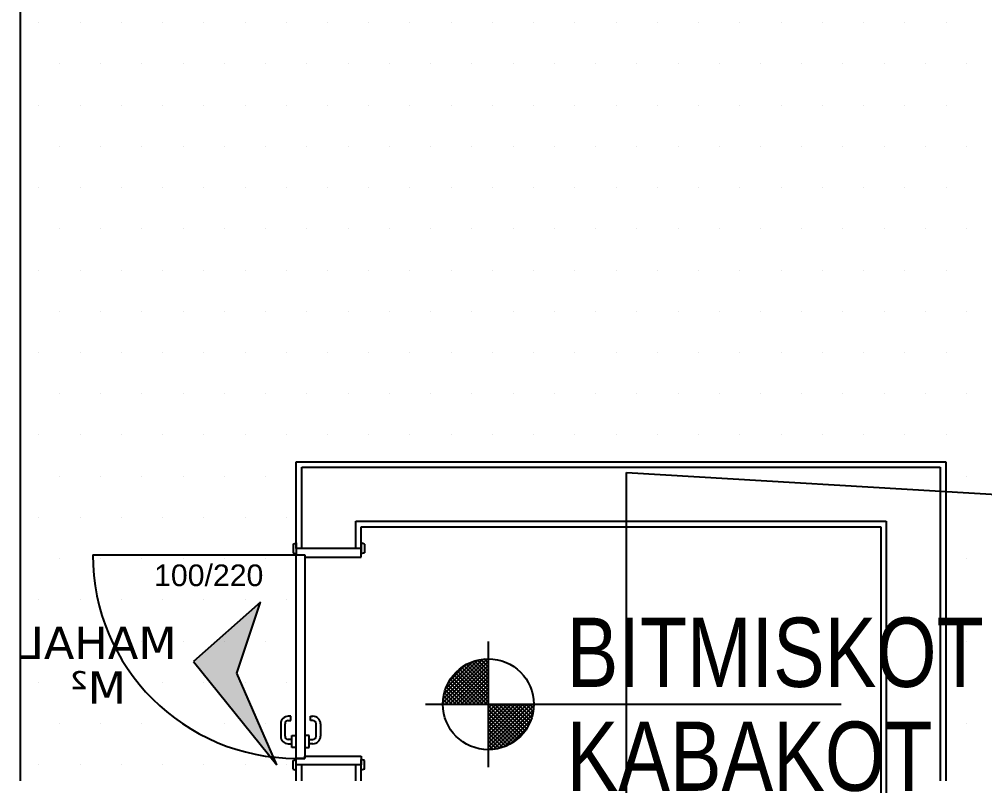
# Model space of a CAD drawing. Header units: millimetres. Extents: x 43168.9 to 43194.6, y -25545.1 to -25543.4.
# Drawn here: x 43171.3679 to 43171.4571, y -25543.8202 to -25543.7505 of the extents above; entities that cross this region are included whole.
import ezdxf
from ezdxf.enums import TextEntityAlignment as Align

# ---------------------------------------------------------------- set-up
doc = ezdxf.new("R2010")
doc.units = ezdxf.units.MM
doc.header["$LTSCALE"] = 200
doc.linetypes.add('HIDDEN2', pattern=[0.1875, 0.125, -0.0625])
doc.layers.add('cim_sgh', color=7, linetype='Continuous', true_color=0x248f00)
for name, color, linetype in [('dograma_sgh', 43, 'Continuous'), ('duv_sgh', 4, 'Continuous'), ('izd.tas.alt_sgh', 214, 'HIDDEN2'), ('poz_sgh', 12, 'Continuous'), ('siva_sgh', 145, 'Continuous'), ('vaziyet-01_sgh', 33, 'Continuous')]:
    doc.layers.add(name, color=color, linetype=linetype)
doc.styles.add('text1', font='VERDANA.TTF')
doc.styles.add('text2', font='arial.ttf')

msp = doc.modelspace()

# ---------------------------------------------------------------- hatches: boundary and pattern name
msp.add_hatch(color=251).paths.add_polyline_path([(43171.390205, -25543.80434), (43171.383996, -25543.809822), (43171.391693, -25543.819393), (43171.388021, -25543.810902)])

# ---------------------------------------------------------------- linework, layer by layer
at = {"color": 0}
for p, q in [((43171.390205, -25543.80434), (43171.383996, -25543.809822)), ((43171.388021, -25543.810902), (43171.390205, -25543.80434)), ((43171.411244, -25543.807986), (43171.411244, -25543.819586)), ((43171.383996, -25543.809822), (43171.391693, -25543.819393)), ((43171.391693, -25543.819393), (43171.388021, -25543.810902)), ((43171.405444, -25543.813786), (43171.443844, -25543.813786))]:
    msp.add_line(p, q, dxfattribs=at)
for p, q in [((43171.407054, -25543.813666), (43171.411128, -25543.809592)), ((43171.407083, -25543.813277), (43171.410739, -25543.809622)), ((43171.40717, -25543.812832), (43171.41031, -25543.809691)), ((43171.407293, -25543.813786), (43171.411244, -25543.809835)), ((43171.407317, -25543.812325), (43171.409799, -25543.809843)), ((43171.411244, -25543.811769), (43171.409469, -25543.809994)), ((43171.411244, -25543.81141), (43171.409716, -25543.809881)), ((43171.411244, -25543.81105), (43171.409982, -25543.809788)), ((43171.411244, -25543.810691), (43171.410259, -25543.809706)), ((43171.411244, -25543.810332), (43171.410563, -25543.80965)), ((43171.411244, -25543.809973), (43171.410876, -25543.809604)), ((43171.411244, -25543.809614), (43171.411218, -25543.809587)), ((43171.407643, -25543.81164), (43171.409097, -25543.810186)), ((43171.407652, -25543.813786), (43171.411244, -25543.810194)), ((43171.408012, -25543.813786), (43171.411244, -25543.810553)), ((43171.411106, -25543.813786), (43171.408207, -25543.810887)), ((43171.408371, -25543.813786), (43171.411244, -25543.810912)), ((43171.411244, -25543.813565), (43171.408394, -25543.810715)), ((43171.411244, -25543.813206), (43171.408584, -25543.810545)), ((43171.411244, -25543.812846), (43171.408788, -25543.81039)), ((43171.411244, -25543.812487), (43171.409004, -25543.810247)), ((43171.411244, -25543.812128), (43171.409222, -25543.810106)), ((43171.409669, -25543.813786), (43171.407597, -25543.811714)), ((43171.410029, -25543.813786), (43171.407735, -25543.811492)), ((43171.410388, -25543.813786), (43171.407882, -25543.81128)), ((43171.410747, -25543.813786), (43171.408045, -25543.811083)), ((43171.40873, -25543.813786), (43171.411244, -25543.811271)), ((43171.409089, -25543.813786), (43171.411244, -25543.811631)), ((43171.408233, -25543.813786), (43171.407191, -25543.812744)), ((43171.408592, -25543.813786), (43171.407261, -25543.812455)), ((43171.408951, -25543.813786), (43171.407369, -25543.812204)), ((43171.40931, -25543.813786), (43171.407477, -25543.811953)), ((43171.409448, -25543.813786), (43171.411244, -25543.81199)), ((43171.409808, -25543.813786), (43171.411244, -25543.812349)), ((43171.410167, -25543.813786), (43171.411244, -25543.812708)), ((43171.407514, -25543.813786), (43171.407078, -25543.813349)), ((43171.407873, -25543.813786), (43171.407121, -25543.813033)), ((43171.410526, -25543.813786), (43171.411244, -25543.813067)), ((43171.410885, -25543.813786), (43171.411244, -25543.813427)), ((43171.407155, -25543.813786), (43171.407052, -25543.813683)), ((43171.411244, -25543.814145), (43171.411604, -25543.813786)), ((43171.411244, -25543.814504), (43171.411963, -25543.813786)), ((43171.411244, -25543.814863), (43171.412322, -25543.813786)), ((43171.411244, -25543.815223), (43171.412681, -25543.813786)), ((43171.411244, -25543.815582), (43171.41304, -25543.813786)), ((43171.411244, -25543.815941), (43171.4134, -25543.813786)), ((43171.411244, -25543.8163), (43171.413759, -25543.813786)), ((43171.411244, -25543.81666), (43171.414118, -25543.813786)), ((43171.411244, -25543.817019), (43171.414477, -25543.813786)), ((43171.411244, -25543.817378), (43171.414837, -25543.813786)), ((43171.411244, -25543.817737), (43171.415196, -25543.813786)), ((43171.414143, -25543.816823), (43171.411244, -25543.813924)), ((43171.413947, -25543.816986), (43171.411244, -25543.814283)), ((43171.411364, -25543.817977), (43171.415439, -25543.813902)), ((43171.414316, -25543.816636), (43171.411465, -25543.813786)), ((43171.411753, -25543.817947), (43171.415409, -25543.814291)), ((43171.414485, -25543.816447), (43171.411825, -25543.813786)), ((43171.414641, -25543.816243), (43171.412184, -25543.813786)), ((43171.414783, -25543.816026), (43171.412543, -25543.813786)), ((43171.414924, -25543.815808), (43171.412902, -25543.813786)), ((43171.415037, -25543.815561), (43171.413262, -25543.813786)), ((43171.415149, -25543.815314), (43171.413621, -25543.813786)), ((43171.415242, -25543.815048), (43171.41398, -25543.813786)), ((43171.415324, -25543.814771), (43171.414339, -25543.813786)), ((43171.41538, -25543.814468), (43171.414698, -25543.813786)), ((43171.415426, -25543.814155), (43171.415058, -25543.813786)), ((43171.415443, -25543.813812), (43171.415417, -25543.813786)), ((43171.413751, -25543.817149), (43171.411244, -25543.814642)), ((43171.413538, -25543.817296), (43171.411244, -25543.815002)), ((43171.413317, -25543.817433), (43171.411244, -25543.815361)), ((43171.412199, -25543.81786), (43171.415339, -25543.81472)), ((43171.412705, -25543.817714), (43171.415187, -25543.815232)), ((43171.413077, -25543.817553), (43171.411244, -25543.81572)), ((43171.412826, -25543.817661), (43171.411244, -25543.816079)), ((43171.41339, -25543.817387), (43171.414844, -25543.815933)), ((43171.412575, -25543.817769), (43171.411244, -25543.816439)), ((43171.412286, -25543.817839), (43171.411244, -25543.816798)), ((43171.411997, -25543.817909), (43171.411244, -25543.817157)), ((43171.411681, -25543.817953), (43171.411244, -25543.817516)), ((43171.411347, -25543.817978), (43171.411244, -25543.817875))]:
    msp.add_line(p, q)
msp.add_circle((43171.411244, -25543.813786), 0.0042, dxfattribs=at)
at = {"layer": 'cim_sgh'}
for p, q in [((43171.369715, -25543.75081), (43171.369715, -25543.75081)), ((43171.373525, -25543.75081), (43171.373525, -25543.75081)), ((43171.377335, -25543.75081), (43171.377335, -25543.75081)), ((43171.381145, -25543.75081), (43171.381145, -25543.75081)), ((43171.384955, -25543.75081), (43171.384955, -25543.75081)), ((43171.388765, -25543.75081), (43171.388765, -25543.75081)), ((43171.392575, -25543.75081), (43171.392575, -25543.75081)), ((43171.396385, -25543.75081), (43171.396385, -25543.75081)), ((43171.400195, -25543.75081), (43171.400195, -25543.75081)), ((43171.404005, -25543.75081), (43171.404005, -25543.75081)), ((43171.407815, -25543.75081), (43171.407815, -25543.75081)), ((43171.411625, -25543.75081), (43171.411625, -25543.75081)), ((43171.415435, -25543.75081), (43171.415435, -25543.75081)), ((43171.419245, -25543.75081), (43171.419245, -25543.75081)), ((43171.423055, -25543.75081), (43171.423055, -25543.75081)), ((43171.426865, -25543.75081), (43171.426865, -25543.75081)), ((43171.430675, -25543.75081), (43171.430675, -25543.75081)), ((43171.434485, -25543.75081), (43171.434485, -25543.75081)), ((43171.438295, -25543.75081), (43171.438295, -25543.75081)), ((43171.442105, -25543.75081), (43171.442105, -25543.75081)), ((43171.445915, -25543.75081), (43171.445915, -25543.75081)), ((43171.449725, -25543.75081), (43171.449725, -25543.75081)), ((43171.453535, -25543.75081), (43171.453535, -25543.75081)), ((43171.37162, -25543.75462), (43171.37162, -25543.75462)), ((43171.37543, -25543.75462), (43171.37543, -25543.75462)), ((43171.37924, -25543.75462), (43171.37924, -25543.75462)), ((43171.38305, -25543.75462), (43171.38305, -25543.75462)), ((43171.38686, -25543.75462), (43171.38686, -25543.75462)), ((43171.39067, -25543.75462), (43171.39067, -25543.75462)), ((43171.39448, -25543.75462), (43171.39448, -25543.75462)), ((43171.39829, -25543.75462), (43171.39829, -25543.75462)), ((43171.4021, -25543.75462), (43171.4021, -25543.75462)), ((43171.40591, -25543.75462), (43171.40591, -25543.75462)), ((43171.40972, -25543.75462), (43171.40972, -25543.75462)), ((43171.41353, -25543.75462), (43171.41353, -25543.75462)), ((43171.41734, -25543.75462), (43171.41734, -25543.75462)), ((43171.42115, -25543.75462), (43171.42115, -25543.75462)), ((43171.42496, -25543.75462), (43171.42496, -25543.75462)), ((43171.42877, -25543.75462), (43171.42877, -25543.75462)), ((43171.43258, -25543.75462), (43171.43258, -25543.75462)), ((43171.43639, -25543.75462), (43171.43639, -25543.75462)), ((43171.4402, -25543.75462), (43171.4402, -25543.75462)), ((43171.44401, -25543.75462), (43171.44401, -25543.75462)), ((43171.44782, -25543.75462), (43171.44782, -25543.75462)), ((43171.45163, -25543.75462), (43171.45163, -25543.75462)), ((43171.45544, -25543.75462), (43171.45544, -25543.75462)), ((43171.369715, -25543.75843), (43171.369715, -25543.75843)), ((43171.373525, -25543.75843), (43171.373525, -25543.75843)), ((43171.377335, -25543.75843), (43171.377335, -25543.75843)), ((43171.381145, -25543.75843), (43171.381145, -25543.75843)), ((43171.384955, -25543.75843), (43171.384955, -25543.75843)), ((43171.388765, -25543.75843), (43171.388765, -25543.75843)), ((43171.392575, -25543.75843), (43171.392575, -25543.75843)), ((43171.396385, -25543.75843), (43171.396385, -25543.75843)), ((43171.400195, -25543.75843), (43171.400195, -25543.75843)), ((43171.404005, -25543.75843), (43171.404005, -25543.75843)), ((43171.407815, -25543.75843), (43171.407815, -25543.75843)), ((43171.411625, -25543.75843), (43171.411625, -25543.75843)), ((43171.415435, -25543.75843), (43171.415435, -25543.75843)), ((43171.419245, -25543.75843), (43171.419245, -25543.75843)), ((43171.423055, -25543.75843), (43171.423055, -25543.75843)), ((43171.426865, -25543.75843), (43171.426865, -25543.75843)), ((43171.430675, -25543.75843), (43171.430675, -25543.75843)), ((43171.434485, -25543.75843), (43171.434485, -25543.75843)), ((43171.438295, -25543.75843), (43171.438295, -25543.75843)), ((43171.442105, -25543.75843), (43171.442105, -25543.75843)), ((43171.445915, -25543.75843), (43171.445915, -25543.75843)), ((43171.449725, -25543.75843), (43171.449725, -25543.75843)), ((43171.453535, -25543.75843), (43171.453535, -25543.75843)), ((43171.37162, -25543.76224), (43171.37162, -25543.76224)), ((43171.37543, -25543.76224), (43171.37543, -25543.76224)), ((43171.37924, -25543.76224), (43171.37924, -25543.76224)), ((43171.38305, -25543.76224), (43171.38305, -25543.76224)), ((43171.38686, -25543.76224), (43171.38686, -25543.76224)), ((43171.39067, -25543.76224), (43171.39067, -25543.76224)), ((43171.39448, -25543.76224), (43171.39448, -25543.76224)), ((43171.39829, -25543.76224), (43171.39829, -25543.76224)), ((43171.4021, -25543.76224), (43171.4021, -25543.76224)), ((43171.40591, -25543.76224), (43171.40591, -25543.76224)), ((43171.40972, -25543.76224), (43171.40972, -25543.76224)), ((43171.41353, -25543.76224), (43171.41353, -25543.76224)), ((43171.41734, -25543.76224), (43171.41734, -25543.76224)), ((43171.42115, -25543.76224), (43171.42115, -25543.76224)), ((43171.42496, -25543.76224), (43171.42496, -25543.76224)), ((43171.42877, -25543.76224), (43171.42877, -25543.76224)), ((43171.43258, -25543.76224), (43171.43258, -25543.76224)), ((43171.43639, -25543.76224), (43171.43639, -25543.76224)), ((43171.4402, -25543.76224), (43171.4402, -25543.76224)), ((43171.44401, -25543.76224), (43171.44401, -25543.76224)), ((43171.44782, -25543.76224), (43171.44782, -25543.76224)), ((43171.45163, -25543.76224), (43171.45163, -25543.76224)), ((43171.45544, -25543.76224), (43171.45544, -25543.76224)), ((43171.369715, -25543.76605), (43171.369715, -25543.76605)), ((43171.373525, -25543.76605), (43171.373525, -25543.76605)), ((43171.377335, -25543.76605), (43171.377335, -25543.76605)), ((43171.381145, -25543.76605), (43171.381145, -25543.76605)), ((43171.384955, -25543.76605), (43171.384955, -25543.76605)), ((43171.388765, -25543.76605), (43171.388765, -25543.76605)), ((43171.392575, -25543.76605), (43171.392575, -25543.76605)), ((43171.396385, -25543.76605), (43171.396385, -25543.76605)), ((43171.400195, -25543.76605), (43171.400195, -25543.76605)), ((43171.404005, -25543.76605), (43171.404005, -25543.76605)), ((43171.407815, -25543.76605), (43171.407815, -25543.76605)), ((43171.411625, -25543.76605), (43171.411625, -25543.76605)), ((43171.415435, -25543.76605), (43171.415435, -25543.76605)), ((43171.419245, -25543.76605), (43171.419245, -25543.76605)), ((43171.423055, -25543.76605), (43171.423055, -25543.76605)), ((43171.426865, -25543.76605), (43171.426865, -25543.76605)), ((43171.430675, -25543.76605), (43171.430675, -25543.76605)), ((43171.434485, -25543.76605), (43171.434485, -25543.76605)), ((43171.438295, -25543.76605), (43171.438295, -25543.76605)), ((43171.442105, -25543.76605), (43171.442105, -25543.76605)), ((43171.445915, -25543.76605), (43171.445915, -25543.76605)), ((43171.449725, -25543.76605), (43171.449725, -25543.76605)), ((43171.453535, -25543.76605), (43171.453535, -25543.76605)), ((43171.37162, -25543.76986), (43171.37162, -25543.76986)), ((43171.37543, -25543.76986), (43171.37543, -25543.76986)), ((43171.37924, -25543.76986), (43171.37924, -25543.76986)), ((43171.38305, -25543.76986), (43171.38305, -25543.76986)), ((43171.38686, -25543.76986), (43171.38686, -25543.76986)), ((43171.39067, -25543.76986), (43171.39067, -25543.76986)), ((43171.39448, -25543.76986), (43171.39448, -25543.76986)), ((43171.39829, -25543.76986), (43171.39829, -25543.76986)), ((43171.4021, -25543.76986), (43171.4021, -25543.76986)), ((43171.40591, -25543.76986), (43171.40591, -25543.76986)), ((43171.40972, -25543.76986), (43171.40972, -25543.76986)), ((43171.41353, -25543.76986), (43171.41353, -25543.76986)), ((43171.41734, -25543.76986), (43171.41734, -25543.76986)), ((43171.42115, -25543.76986), (43171.42115, -25543.76986)), ((43171.42496, -25543.76986), (43171.42496, -25543.76986)), ((43171.42877, -25543.76986), (43171.42877, -25543.76986)), ((43171.43258, -25543.76986), (43171.43258, -25543.76986)), ((43171.43639, -25543.76986), (43171.43639, -25543.76986)), ((43171.4402, -25543.76986), (43171.4402, -25543.76986)), ((43171.44401, -25543.76986), (43171.44401, -25543.76986)), ((43171.44782, -25543.76986), (43171.44782, -25543.76986)), ((43171.45163, -25543.76986), (43171.45163, -25543.76986)), ((43171.45544, -25543.76986), (43171.45544, -25543.76986)), ((43171.369715, -25543.77367), (43171.369715, -25543.77367)), ((43171.373525, -25543.77367), (43171.373525, -25543.77367)), ((43171.377335, -25543.77367), (43171.377335, -25543.77367)), ((43171.381145, -25543.77367), (43171.381145, -25543.77367)), ((43171.384955, -25543.77367), (43171.384955, -25543.77367)), ((43171.388765, -25543.77367), (43171.388765, -25543.77367)), ((43171.392575, -25543.77367), (43171.392575, -25543.77367)), ((43171.396385, -25543.77367), (43171.396385, -25543.77367)), ((43171.400195, -25543.77367), (43171.400195, -25543.77367)), ((43171.404005, -25543.77367), (43171.404005, -25543.77367)), ((43171.407815, -25543.77367), (43171.407815, -25543.77367)), ((43171.411625, -25543.77367), (43171.411625, -25543.77367)), ((43171.415435, -25543.77367), (43171.415435, -25543.77367)), ((43171.419245, -25543.77367), (43171.419245, -25543.77367)), ((43171.423055, -25543.77367), (43171.423055, -25543.77367)), ((43171.426865, -25543.77367), (43171.426865, -25543.77367)), ((43171.430675, -25543.77367), (43171.430675, -25543.77367)), ((43171.434485, -25543.77367), (43171.434485, -25543.77367)), ((43171.438295, -25543.77367), (43171.438295, -25543.77367)), ((43171.442105, -25543.77367), (43171.442105, -25543.77367)), ((43171.445915, -25543.77367), (43171.445915, -25543.77367)), ((43171.449725, -25543.77367), (43171.449725, -25543.77367)), ((43171.453535, -25543.77367), (43171.453535, -25543.77367)), ((43171.37162, -25543.77748), (43171.37162, -25543.77748)), ((43171.37543, -25543.77748), (43171.37543, -25543.77748)), ((43171.37924, -25543.77748), (43171.37924, -25543.77748)), ((43171.38305, -25543.77748), (43171.38305, -25543.77748)), ((43171.38686, -25543.77748), (43171.38686, -25543.77748)), ((43171.39067, -25543.77748), (43171.39067, -25543.77748)), ((43171.39448, -25543.77748), (43171.39448, -25543.77748)), ((43171.39829, -25543.77748), (43171.39829, -25543.77748)), ((43171.4021, -25543.77748), (43171.4021, -25543.77748)), ((43171.40591, -25543.77748), (43171.40591, -25543.77748)), ((43171.40972, -25543.77748), (43171.40972, -25543.77748)), ((43171.41353, -25543.77748), (43171.41353, -25543.77748)), ((43171.41734, -25543.77748), (43171.41734, -25543.77748)), ((43171.42115, -25543.77748), (43171.42115, -25543.77748)), ((43171.42496, -25543.77748), (43171.42496, -25543.77748)), ((43171.42877, -25543.77748), (43171.42877, -25543.77748)), ((43171.43258, -25543.77748), (43171.43258, -25543.77748)), ((43171.43639, -25543.77748), (43171.43639, -25543.77748)), ((43171.4402, -25543.77748), (43171.4402, -25543.77748)), ((43171.44401, -25543.77748), (43171.44401, -25543.77748)), ((43171.44782, -25543.77748), (43171.44782, -25543.77748)), ((43171.45163, -25543.77748), (43171.45163, -25543.77748)), ((43171.45544, -25543.77748), (43171.45544, -25543.77748)), ((43171.369715, -25543.78129), (43171.369715, -25543.78129)), ((43171.373525, -25543.78129), (43171.373525, -25543.78129)), ((43171.377335, -25543.78129), (43171.377335, -25543.78129)), ((43171.381145, -25543.78129), (43171.381145, -25543.78129)), ((43171.384955, -25543.78129), (43171.384955, -25543.78129)), ((43171.388765, -25543.78129), (43171.388765, -25543.78129)), ((43171.392575, -25543.78129), (43171.392575, -25543.78129)), ((43171.396385, -25543.78129), (43171.396385, -25543.78129)), ((43171.400195, -25543.78129), (43171.400195, -25543.78129)), ((43171.404005, -25543.78129), (43171.404005, -25543.78129)), ((43171.407815, -25543.78129), (43171.407815, -25543.78129)), ((43171.411625, -25543.78129), (43171.411625, -25543.78129)), ((43171.415435, -25543.78129), (43171.415435, -25543.78129)), ((43171.419245, -25543.78129), (43171.419245, -25543.78129)), ((43171.423055, -25543.78129), (43171.423055, -25543.78129)), ((43171.426865, -25543.78129), (43171.426865, -25543.78129)), ((43171.430675, -25543.78129), (43171.430675, -25543.78129)), ((43171.434485, -25543.78129), (43171.434485, -25543.78129)), ((43171.438295, -25543.78129), (43171.438295, -25543.78129)), ((43171.442105, -25543.78129), (43171.442105, -25543.78129)), ((43171.445915, -25543.78129), (43171.445915, -25543.78129)), ((43171.449725, -25543.78129), (43171.449725, -25543.78129)), ((43171.453535, -25543.78129), (43171.453535, -25543.78129)), ((43171.37162, -25543.7851), (43171.37162, -25543.7851)), ((43171.37543, -25543.7851), (43171.37543, -25543.7851)), ((43171.37924, -25543.7851), (43171.37924, -25543.7851)), ((43171.38305, -25543.7851), (43171.38305, -25543.7851)), ((43171.38686, -25543.7851), (43171.38686, -25543.7851)), ((43171.39067, -25543.7851), (43171.39067, -25543.7851)), ((43171.39448, -25543.7851), (43171.39448, -25543.7851)), ((43171.39829, -25543.7851), (43171.39829, -25543.7851)), ((43171.4021, -25543.7851), (43171.4021, -25543.7851)), ((43171.40591, -25543.7851), (43171.40591, -25543.7851)), ((43171.40972, -25543.7851), (43171.40972, -25543.7851)), ((43171.41353, -25543.7851), (43171.41353, -25543.7851)), ((43171.41734, -25543.7851), (43171.41734, -25543.7851)), ((43171.42115, -25543.7851), (43171.42115, -25543.7851)), ((43171.42496, -25543.7851), (43171.42496, -25543.7851)), ((43171.42877, -25543.7851), (43171.42877, -25543.7851)), ((43171.43258, -25543.7851), (43171.43258, -25543.7851)), ((43171.43639, -25543.7851), (43171.43639, -25543.7851)), ((43171.4402, -25543.7851), (43171.4402, -25543.7851)), ((43171.44401, -25543.7851), (43171.44401, -25543.7851)), ((43171.44782, -25543.7851), (43171.44782, -25543.7851)), ((43171.45163, -25543.7851), (43171.45163, -25543.7851)), ((43171.45544, -25543.7851), (43171.45544, -25543.7851)), ((43171.369715, -25543.78891), (43171.369715, -25543.78891)), ((43171.373525, -25543.78891), (43171.373525, -25543.78891)), ((43171.377335, -25543.78891), (43171.377335, -25543.78891)), ((43171.381145, -25543.78891), (43171.381145, -25543.78891)), ((43171.384955, -25543.78891), (43171.384955, -25543.78891)), ((43171.388765, -25543.78891), (43171.388765, -25543.78891)), ((43171.392575, -25543.78891), (43171.392575, -25543.78891)), ((43171.396385, -25543.78891), (43171.396385, -25543.78891)), ((43171.400195, -25543.78891), (43171.400195, -25543.78891)), ((43171.404005, -25543.78891), (43171.404005, -25543.78891)), ((43171.407815, -25543.78891), (43171.407815, -25543.78891)), ((43171.411625, -25543.78891), (43171.411625, -25543.78891)), ((43171.415435, -25543.78891), (43171.415435, -25543.78891)), ((43171.419245, -25543.78891), (43171.419245, -25543.78891)), ((43171.423055, -25543.78891), (43171.423055, -25543.78891)), ((43171.426865, -25543.78891), (43171.426865, -25543.78891)), ((43171.430675, -25543.78891), (43171.430675, -25543.78891)), ((43171.434485, -25543.78891), (43171.434485, -25543.78891)), ((43171.438295, -25543.78891), (43171.438295, -25543.78891)), ((43171.442105, -25543.78891), (43171.442105, -25543.78891)), ((43171.445915, -25543.78891), (43171.445915, -25543.78891)), ((43171.449725, -25543.78891), (43171.449725, -25543.78891)), ((43171.453535, -25543.78891), (43171.453535, -25543.78891)), ((43171.37162, -25543.79272), (43171.37162, -25543.79272)), ((43171.37543, -25543.79272), (43171.37543, -25543.79272)), ((43171.37924, -25543.79272), (43171.37924, -25543.79272)), ((43171.38305, -25543.79272), (43171.38305, -25543.79272)), ((43171.38686, -25543.79272), (43171.38686, -25543.79272)), ((43171.39067, -25543.79272), (43171.39067, -25543.79272)), ((43171.45544, -25543.79272), (43171.45544, -25543.79272)), ((43171.369715, -25543.79653), (43171.369715, -25543.79653)), ((43171.373525, -25543.79653), (43171.373525, -25543.79653)), ((43171.377335, -25543.79653), (43171.377335, -25543.79653)), ((43171.381145, -25543.79653), (43171.381145, -25543.79653)), ((43171.384955, -25543.79653), (43171.384955, -25543.79653)), ((43171.388765, -25543.79653), (43171.388765, -25543.79653)), ((43171.392575, -25543.79653), (43171.392575, -25543.79653)), ((43171.453535, -25543.79653), (43171.453535, -25543.79653)), ((43171.37162, -25543.80034), (43171.37162, -25543.80034)), ((43171.37543, -25543.80034), (43171.37543, -25543.80034)), ((43171.37924, -25543.80034), (43171.37924, -25543.80034)), ((43171.38305, -25543.80034), (43171.38305, -25543.80034)), ((43171.38686, -25543.80034), (43171.38686, -25543.80034)), ((43171.39067, -25543.80034), (43171.39067, -25543.80034)), ((43171.45544, -25543.80034), (43171.45544, -25543.80034)), ((43171.369715, -25543.80415), (43171.369715, -25543.80415)), ((43171.373525, -25543.80415), (43171.373525, -25543.80415)), ((43171.377335, -25543.80415), (43171.377335, -25543.80415)), ((43171.381145, -25543.80415), (43171.381145, -25543.80415)), ((43171.384955, -25543.80415), (43171.384955, -25543.80415)), ((43171.388765, -25543.80415), (43171.388765, -25543.80415)), ((43171.392575, -25543.80415), (43171.392575, -25543.80415)), ((43171.453535, -25543.80415), (43171.453535, -25543.80415)), ((43171.37162, -25543.80796), (43171.37162, -25543.80796)), ((43171.37543, -25543.80796), (43171.37543, -25543.80796)), ((43171.37924, -25543.80796), (43171.37924, -25543.80796)), ((43171.38305, -25543.80796), (43171.38305, -25543.80796)), ((43171.38686, -25543.80796), (43171.38686, -25543.80796)), ((43171.39067, -25543.80796), (43171.39067, -25543.80796)), ((43171.45544, -25543.80796), (43171.45544, -25543.80796)), ((43171.369715, -25543.81177), (43171.369715, -25543.81177)), ((43171.373525, -25543.81177), (43171.373525, -25543.81177)), ((43171.377335, -25543.81177), (43171.377335, -25543.81177)), ((43171.381145, -25543.81177), (43171.381145, -25543.81177)), ((43171.384955, -25543.81177), (43171.384955, -25543.81177)), ((43171.388765, -25543.81177), (43171.388765, -25543.81177)), ((43171.392575, -25543.81177), (43171.392575, -25543.81177)), ((43171.453535, -25543.81177), (43171.453535, -25543.81177)), ((43171.37162, -25543.81558), (43171.37162, -25543.81558)), ((43171.37543, -25543.81558), (43171.37543, -25543.81558)), ((43171.37924, -25543.81558), (43171.37924, -25543.81558)), ((43171.38305, -25543.81558), (43171.38305, -25543.81558)), ((43171.38686, -25543.81558), (43171.38686, -25543.81558)), ((43171.39067, -25543.81558), (43171.39067, -25543.81558)), ((43171.45544, -25543.81558), (43171.45544, -25543.81558)), ((43171.369715, -25543.81939), (43171.369715, -25543.81939)), ((43171.373525, -25543.81939), (43171.373525, -25543.81939)), ((43171.377335, -25543.81939), (43171.377335, -25543.81939)), ((43171.381145, -25543.81939), (43171.381145, -25543.81939)), ((43171.384955, -25543.81939), (43171.384955, -25543.81939)), ((43171.388765, -25543.81939), (43171.388765, -25543.81939)), ((43171.392575, -25543.81939), (43171.392575, -25543.81939)), ((43171.453535, -25543.81939), (43171.453535, -25543.81939))]:
    msp.add_line(p, q, dxfattribs=at)
at = {"layer": 'dograma_sgh'}
for p, q in [((43171.3932, -25543.798984), (43171.3935, -25543.798884)), ((43171.3932, -25543.798984), (43171.3932, -25543.799784)), ((43171.3935, -25543.798884), (43171.3935, -25543.799884)), ((43171.3998, -25543.798984), (43171.3995, -25543.798884)), ((43171.3995, -25543.798884), (43171.3995, -25543.799884)), ((43171.3998, -25543.798984), (43171.3998, -25543.799784)), ((43171.3932, -25543.799784), (43171.3935, -25543.799884)), ((43171.3995, -25543.799384), (43171.3935, -25543.799384)), ((43171.3935, -25543.799384), (43171.3935, -25543.799984)), ((43171.3935, -25543.818784), (43171.3935, -25543.799984)), ((43171.3935, -25543.799984), (43171.3943, -25543.799984)), ((43171.3935, -25543.799984), (43171.3938, -25543.799984)), ((43171.3938, -25543.799984), (43171.3943, -25543.799984)), ((43171.3943, -25543.799984), (43171.3943, -25543.818784)), ((43171.3943, -25543.799984), (43171.3943, -25543.800184)), ((43171.3943, -25543.800184), (43171.3995, -25543.800184)), ((43171.3995, -25543.800184), (43171.3995, -25543.799384)), ((43171.3998, -25543.799784), (43171.3995, -25543.799884)), ((43171.393, -25543.814894), (43171.39276, -25543.814894)), ((43171.39276, -25543.815294), (43171.393, -25543.815294)), ((43171.393, -25543.815294), (43171.393, -25543.814894)), ((43171.3948, -25543.815294), (43171.3948, -25543.814894)), ((43171.3948, -25543.814894), (43171.39504, -25543.814894)), ((43171.39504, -25543.815294), (43171.3948, -25543.815294)), ((43171.39206, -25543.815594), (43171.39206, -25543.816734)), ((43171.39246, -25543.816734), (43171.39246, -25543.815594)), ((43171.39534, -25543.816734), (43171.39534, -25543.815594)), ((43171.39574, -25543.815594), (43171.39574, -25543.816734)), ((43171.3931, -25543.817034), (43171.39276, -25543.817034)), ((43171.3931, -25543.817784), (43171.3931, -25543.816684)), ((43171.3931, -25543.816684), (43171.3935, -25543.816684)), ((43171.3947, -25543.816684), (43171.3943, -25543.816684)), ((43171.3947, -25543.817784), (43171.3947, -25543.816684)), ((43171.3947, -25543.817034), (43171.39504, -25543.817034)), ((43171.39276, -25543.817434), (43171.3931, -25543.817434)), ((43171.3935, -25543.817784), (43171.3931, -25543.817784)), ((43171.3943, -25543.817784), (43171.3947, -25543.817784)), ((43171.39504, -25543.817434), (43171.3947, -25543.817434)), ((43171.3932, -25543.818984), (43171.3935, -25543.818884)), ((43171.3932, -25543.819784), (43171.3932, -25543.818984)), ((43171.3943, -25543.818784), (43171.3935, -25543.818784)), ((43171.3935, -25543.819384), (43171.3935, -25543.818784)), ((43171.3935, -25543.818784), (43171.3938, -25543.818784)), ((43171.3935, -25543.819884), (43171.3935, -25543.818884)), ((43171.3938, -25543.818784), (43171.3943, -25543.818784)), ((43171.3943, -25543.818784), (43171.3943, -25543.818584)), ((43171.3943, -25543.818584), (43171.3995, -25543.818584)), ((43171.3995, -25543.818584), (43171.3995, -25543.819384)), ((43171.3998, -25543.818984), (43171.3995, -25543.818884)), ((43171.3995, -25543.819884), (43171.3995, -25543.818884)), ((43171.3998, -25543.819784), (43171.3998, -25543.818984)), ((43171.3932, -25543.819784), (43171.3935, -25543.819884)), ((43171.3995, -25543.819384), (43171.3935, -25543.819384)), ((43171.3998, -25543.819784), (43171.3995, -25543.819884))]:
    msp.add_line(p, q, dxfattribs=at)
at = {"layer": 'dograma_sgh', "color": 145}
msp.add_line((43171.3747, -25543.799984), (43171.3935, -25543.799984), dxfattribs=at)
msp.add_arc((43171.3935, -25543.799984), 0.0188, 180, 270, dxfattribs=at)
at = {"layer": 'dograma_sgh'}
for centre, radius, start, end in [((43171.39276, -25543.815594), 0.0007, 89.99999, 179.99999), ((43171.39276, -25543.815594), 0.0003, 89.99999, 179.99999), ((43171.39504, -25543.815594), 0.0007, 0.00001, 90.00001), ((43171.39504, -25543.815594), 0.0003, 0.00001, 90.00001), ((43171.39276, -25543.816734), 0.0007, 179.99999, 269.99999), ((43171.39276, -25543.816734), 0.0003, 179.99999, 269.99999), ((43171.39504, -25543.816734), 0.0003, 270.00001, 0.00001), ((43171.39504, -25543.816734), 0.0007, 270.00001, 0.00001)]:
    msp.add_arc(centre, radius, start, end, dxfattribs=at)
at = {"layer": 'duv_sgh'}
for p, q in [((43171.394, -25543.799384), (43171.394, -25543.791884)), ((43171.394, -25543.791884), (43171.453, -25543.791884)), ((43171.453, -25543.791884), (43171.453, -25543.912419)), ((43171.399, -25543.799384), (43171.399, -25543.796884)), ((43171.399, -25543.796884), (43171.448, -25543.796884)), ((43171.448, -25543.796884), (43171.448, -25543.907419)), ((43171.3995, -25543.799384), (43171.3935, -25543.799384)), ((43171.3995, -25543.819384), (43171.3935, -25543.819384)), ((43171.394, -25543.912419), (43171.394, -25543.819384)), ((43171.399, -25543.907419), (43171.399, -25543.819384))]:
    msp.add_line(p, q, dxfattribs=at)
at = {"layer": 'izd.tas.alt_sgh'}
for p, q in [((43171.424, -25543.792384), (43172.276446, -25543.84291)), ((43171.424, -25544.788543), (43171.424, -25543.792384))]:
    msp.add_line(p, q, dxfattribs=at)
at = {"layer": 'siva_sgh'}
for p, q in [((43171.3935, -25543.799384), (43171.3935, -25543.791384)), ((43171.3935, -25543.791384), (43171.4535, -25543.791384)), ((43171.4535, -25543.791384), (43171.4535, -25543.912919)), ((43171.3995, -25543.799384), (43171.3995, -25543.797384)), ((43171.3995, -25543.797384), (43171.4475, -25543.797384)), ((43171.4475, -25543.797384), (43171.4475, -25543.906919)), ((43171.3935, -25543.912919), (43171.3935, -25543.819384)), ((43171.3995, -25543.906919), (43171.3995, -25543.819384))]:
    msp.add_line(p, q, dxfattribs=at)
at = {"layer": 'vaziyet-01_sgh'}
msp.add_line((43171.368, -25543.588698), (43171.368, -25544.885904), dxfattribs=at)

# ---------------------------------------------------------------- texts
at = {"color": 0, "style": 'text2', "width": 0.8}
for tag, p, s in [('BITMISKOT', (43171.418484, -25543.812186), '+0,10'), ('KABAKOT', (43171.418484, -25543.821786), '±0,00')]:
    msp.add_attdef(tag, p, s, height=0.0064, dxfattribs=at)
at = {"color": 7, "style": 'text1', "text_generation_flag": 4}
for tag, text, p in [('MAHAL', '', (43171.375173, -25543.808104)), ('M²', 'm²', (43171.375173, -25543.812214))]:
    msp.add_attdef(tag, text=text, height=0.003, rotation=180, dxfattribs=at).set_placement(p, align=Align.MIDDLE)
at = {"layer": 'poz_sgh', "style": 'text2'}
msp.add_text('100/220', height=0.002, dxfattribs=at).set_placement((43171.385412, -25543.802874), align=Align.CENTER)

doc.saveas('drawing.dxf')
